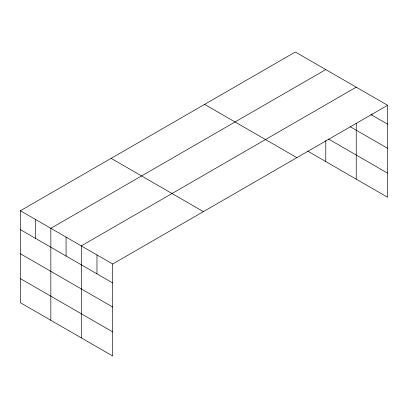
<?xml version="1.0" encoding="UTF-8"?>
<svg xmlns="http://www.w3.org/2000/svg" width="408" height="408" viewBox="0 0 408 408"><rect width="100%" height="100%" fill="white"/><g stroke="black" fill="none" stroke-linecap="round" stroke-linejoin="round"><path stroke-width="0.61" d="M387.6 105.274L295.336 52.005L20.4 210.737L20.4 302.726L112.664 355.995L112.664 264.007L387.6 105.274L387.6 197.263L307.841 151.21M356.23 123.211L356.23 179.148M325.783 69.584L50.847 228.317L50.847 320.3M356.23 87.164L81.294 245.897L81.294 337.88M370.831 114.505L387.6 124.185M350.248 126.735L387.6 148.303M328.501 139.026L387.6 173.145M204.607 104.387L296.871 157.656M111.129 158.355L203.393 211.625M20.4 210.737L112.664 264.007M20.4 229.648L112.664 282.917M20.4 253.766L112.664 307.03M20.4 278.608L112.664 331.877M371.912 113.868L371.912 115.133M325.783 140.627L325.783 161.573M96.982 254.954L96.982 273.86M66.071 237.109L66.071 256.015M35.623 219.529L35.623 238.44"/></g></svg>
